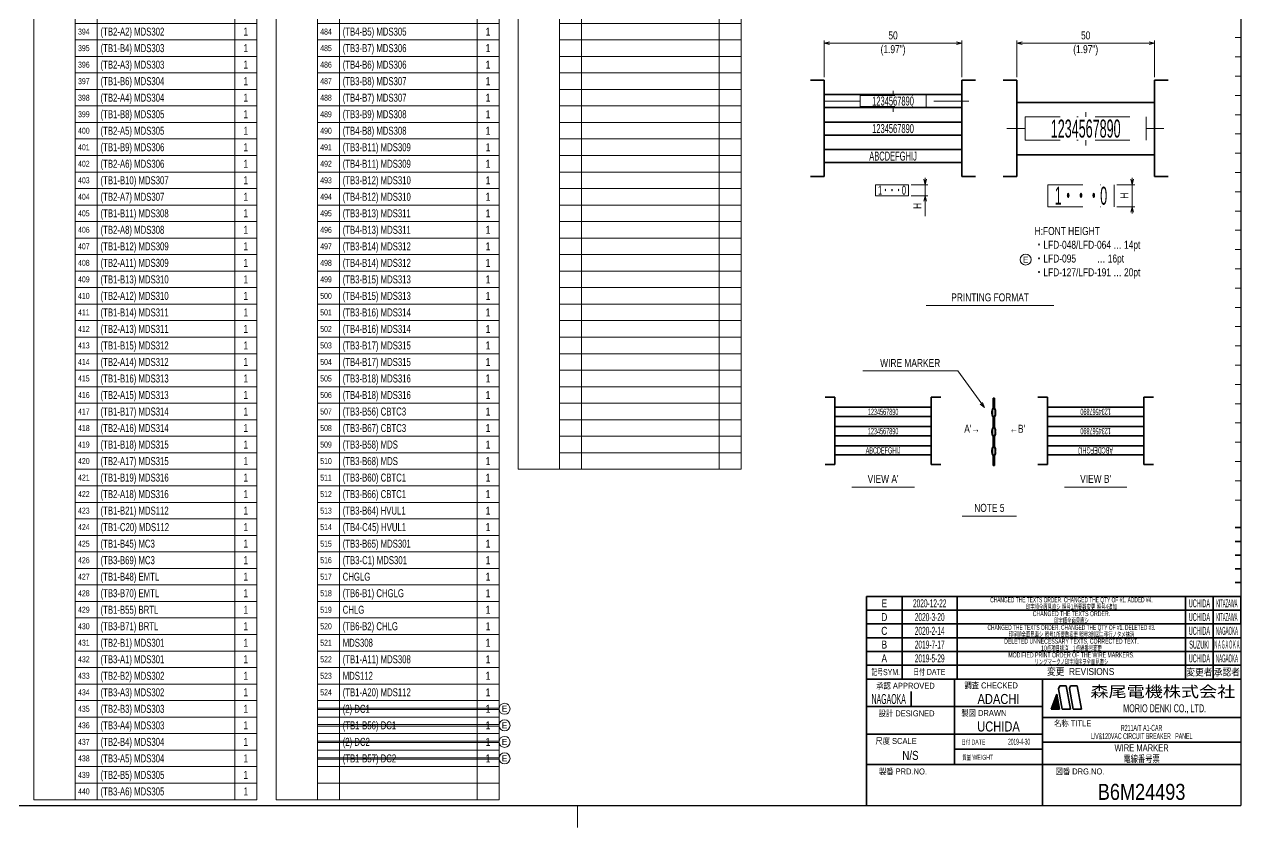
# Model space of a CAD drawing. Header units: millimetres. Extents: x 10 to 832, y 7 to 590.
# Drawn here: x 389.5 to 831.5, y 7 to 298.8 of the extents above; entities that cross this region are included whole.
import ezdxf
from ezdxf.enums import TextEntityAlignment as Align

# ---------------------------------------------------------------- set-up
doc = ezdxf.new("R2010")
doc.units = ezdxf.units.MM
doc.linetypes.add('DASHDOT', pattern=[25.3, 12.7, -6.3, 0, -6.3])
for name, color, linetype in [('GR1_01', 7, 'Continuous'), ('GR1_02', 7, 'Continuous'), ('GR1_03', 7, 'Continuous'), ('QTY', 7, 'Continuous'), ('図面枠B6M', 7, 'Continuous'), ('表題、部品表_01', 7, 'Continuous'), ('訂正記号', 7, 'Continuous')]:
    doc.layers.add(name, color=color, linetype=linetype)
doc.styles.add('HG丸ｺﾞｼｯｸM-PRO', font='')
doc.styles.get('HG丸ｺﾞｼｯｸM-PRO').set_extended_font_data('HG丸ｺﾞｼｯｸM-PRO')

# ---------------------------------------------------------------- blocks, each defined once
blk = doc.blocks.new('BLKF023')
at = {"layer": '図面枠B6M', "color": 2, "linetype": 'Continuous', "lineweight": 25}
for p in [(831.5, 584), (9.5, 15)]:
    blk.add_line(p, (831.5, 15), dxfattribs=at)
at = {"layer": '図面枠B6M', "color": 4, "linetype": 'Continuous', "lineweight": 13}
for p, q in [((829.5, 294), (831.5, 294)), ((829.5, 287), (831.5, 287)), ((829.5, 280), (831.5, 280)), ((829.5, 273), (831.5, 273)), ((829.5, 266), (831.5, 266)), ((829.5, 259), (831.5, 259)), ((829.5, 252), (831.5, 252)), ((829.5, 245), (831.5, 245)), ((829.5, 238), (831.5, 238)), ((829.5, 231), (831.5, 231)), ((829.5, 224), (831.5, 224)), ((829.5, 217), (831.5, 217)), ((829.5, 210), (831.5, 210)), ((829.5, 203), (831.5, 203)), ((829.5, 196), (831.5, 196)), ((829.5, 189), (831.5, 189)), ((829.5, 182), (831.5, 182)), ((829.5, 175), (831.5, 175)), ((829.5, 168), (831.5, 168)), ((829.5, 161), (831.5, 161)), ((829.5, 154), (831.5, 154)), ((829.5, 147), (831.5, 147)), ((829.5, 140), (831.5, 140)), ((829.5, 133), (831.5, 133)), ((829.5, 126), (831.5, 126)), ((590.5, 7), (590.5, 15))]:
    blk.add_line(p, q, dxfattribs=at)
at = {"layer": '図面枠B6M', "color": 3, "linetype": 'Continuous', "lineweight": 35}
for p, q in [((831.5, 116), (829.5, 116)), ((831.5, 111), (829.5, 111)), ((831.5, 106), (829.5, 106)), ((831.5, 101), (829.5, 101)), ((831.5, 96), (829.5, 96)), ((831.5, 91), (829.5, 91)), ((831.5, 86), (829.5, 86)), ((695.5, 81), (831.5, 81)), ((695.5, 81), (695.5, 15)), ((708.5, 81), (708.5, 61)), ((728.5, 61), (728.5, 81)), ((811.5, 81), (811.5, 61)), ((821.5, 81), (821.5, 61)), ((695.5, 76), (831.5, 76)), ((695.5, 71), (831.5, 71)), ((695.5, 66), (831.5, 66)), ((695.5, 61), (831.5, 61)), ((727.5, 61), (727.5, 30)), ((759.5, 61), (759.5, 15)), ((765.34, 57.4), (765.73, 58.5)), ((765.73, 58.5), (768.14, 58.5)), ((769.64, 50), (768.14, 58.5)), ((769.68, 58.5), (769.32, 57.51)), ((770.64, 50), (769.32, 57.51)), ((769.68, 58.5), (772.14, 58.5)), ((773.64, 50), (772.14, 58.5)), ((711.73, 56.5), (711.73, 51)), ((762.64, 50), (764.66, 55.55)), ((763.04, 51.08), (765.09, 53.13)), ((763.12, 51.3), (765.07, 53.25)), ((763.2, 51.53), (765.05, 53.37)), ((763.28, 51.75), (765.02, 53.49)), ((763.36, 51.97), (765, 53.61)), ((763.44, 52.19), (764.98, 53.73)), ((763.52, 52.42), (764.96, 53.86)), ((763.6, 52.64), (764.94, 53.98)), ((763.68, 52.86), (764.92, 54.1)), ((763.76, 53.08), (764.9, 54.22)), ((763.84, 53.31), (764.88, 54.34)), ((763.93, 53.53), (764.85, 54.46)), ((764.01, 53.75), (764.83, 54.58)), ((764.09, 53.97), (764.81, 54.7)), ((764.17, 54.19), (764.79, 54.82)), ((764.25, 54.42), (764.77, 54.94)), ((764.33, 54.64), (764.75, 55.06)), ((764.41, 54.86), (764.73, 55.18)), ((764.49, 55.08), (764.71, 55.3)), ((764.57, 55.31), (764.68, 55.42)), ((764.65, 55.53), (764.66, 55.54)), ((765.64, 50), (764.66, 55.55)), ((766.64, 50), (765.34, 57.4)), ((695.5, 51), (759.5, 51)), ((762.64, 50), (765.64, 50)), ((762.66, 50), (765.19, 52.53)), ((762.71, 50.19), (765.17, 52.65)), ((762.79, 50.41), (765.15, 52.77)), ((762.8, 50), (765.21, 52.41)), ((762.87, 50.64), (765.13, 52.89)), ((762.94, 50), (765.24, 52.29)), ((762.95, 50.86), (765.11, 53.01)), ((763.08, 50), (765.26, 52.17)), ((763.22, 50), (765.28, 52.05)), ((763.36, 50), (765.3, 51.93)), ((763.51, 50), (765.32, 51.81)), ((763.65, 50), (765.34, 51.69)), ((763.79, 50), (765.36, 51.57)), ((763.93, 50), (765.38, 51.45)), ((764.07, 50), (765.41, 51.33)), ((764.21, 50), (765.43, 51.21)), ((764.35, 50), (765.45, 51.09)), ((764.5, 50), (765.47, 50.97)), ((764.64, 50), (765.49, 50.85)), ((764.78, 50), (765.51, 50.73)), ((764.92, 50), (765.53, 50.61)), ((765.06, 50), (765.55, 50.49)), ((765.2, 50), (765.58, 50.37)), ((765.34, 50), (765.6, 50.25)), ((765.49, 50), (765.62, 50.13)), ((765.63, 50), (765.64, 50.01)), ((766.64, 50), (769.64, 50)), ((770.64, 50), (773.64, 50)), ((759.5, 47), (831.5, 47)), ((695.5, 41), (759.5, 41)), ((727.5, 35.5), (759.5, 35.5)), ((759.5, 38), (831.5, 38)), ((695.5, 30), (831.5, 30))]:
    blk.add_line(p, q, dxfattribs=at)
at = {"layer": '図面枠B6M', "color": 4, "linetype": 'Continuous', "lineweight": 13, "style": 'HG丸ｺﾞｼｯｸM-PRO'}
for s, height, width, p in [('記号SYM.', 2.182, 0.69227, (702.53, 63.49)), ('日付 DATE', 2.182, 0.692507, (718.37, 63.58)), ('変更  REVISIONS', 2.5455, 0.887352, (773.35, 63.72)), ('変更者', 2.545, 0.887717, (816.5, 63.5)), ('承認者', 2.545, 0.887717, (826.5, 63.5)), ('承認 APPROVED', 2.1818, 0.863151, (709.71, 58.54)), ('調査 CHECKED', 2.182, 0.863174, (740.84, 58.67)), ('設計 DESIGNED', 2.1818, 0.862613, (710.11, 48.51)), ('製図 DRAWN', 2.182, 0.863099, (738.2, 48.65)), ('名称 TITLE', 2.182, 0.862489, (770.47, 44.87)), ('尺度 SCALE', 2.182, 0.862581, (706.28, 38.49)), ('日付 DATE', 1.818, 0.618255, (734.38, 38.09)), ('質量 WEIGHT', 1.818, 0.618812, (735.96, 32.55)), ('製番 PRD.NO.', 2.182, 0.863299, (708.79, 27.41)), ('図番 DRG.NO.', 2.182, 0.863083, (773.12, 27.42))]:
    blk.add_text(s, height=height, dxfattribs=dict(at, width=width)).set_placement(p, align=Align.MIDDLE_CENTER)
at = {"layer": '図面枠B6M', "color": 2, "linetype": 'Continuous', "lineweight": 25, "style": 'HG丸ｺﾞｼｯｸM-PRO', "width": 1.206081}
blk.add_text('森尾電機株式会社', height=4, dxfattribs=at).set_placement((803.22, 56.43), align=Align.MIDDLE_CENTER)
at = {"layer": '図面枠B6M', "color": 3, "linetype": 'Continuous', "lineweight": 35, "style": 'HG丸ｺﾞｼｯｸM-PRO', "width": 0.652197}
blk.add_text('MORIO DENKI CO., LTD.', height=2.9091, dxfattribs=at).set_placement((803.88, 50.36), align=Align.MIDDLE_CENTER)
blk = doc.blocks.new('BLKF024')
at = {"layer": '図面枠B6M', "color": 3, "linetype": 'Continuous', "lineweight": 35, "style": 'HG丸ｺﾞｼｯｸM-PRO'}
for s, height, width, p in [('E', 2.91, 0.784871, (702, 88.5)), ('2020-12-22', 2.909, 0.488281, (718.5, 88.5)), ('CHANGED THE TEXTS ORDER. CHANGED THE QTY OF #1. ADDED #4.', 1.8182, 0.577628, (770, 89.75)), ('UCHIDA', 2.909, 0.415827, (816.5, 88.5)), ('D', 2.91, 0.784656, (702, 83.5)), ('2020-3-20', 2.909, 0.488281, (718.5, 83.5)), ('CHANGED THE TEXTS ORDER.', 1.8182, 0.618691, (770, 84.75)), ('UCHIDA', 2.909, 0.415827, (816.5, 83.5)), ('KITAZAWA', 2.909, 0.308644, (826.5, 83.5)), ('C', 2.91, 0.782198, (702, 78.5)), ('2020-2-14', 2.909, 0.488281, (718.5, 78.5)), ('CHANGED THE TEXTS ORDER. CHANGED THE QTY OF #1. DELETED #3.', 1.8182, 0.577751, (770, 79.75)), ('UCHIDA', 2.909, 0.415827, (816.5, 78.5)), ('NAGAOKA', 2.909, 0.334453, (826.5, 78.5)), ('DELETED UNNECESSARY TEXTS. CORRECTED TEXT.', 1.8182, 0.618816, (770, 74.75)), ('B', 2.91, 0.78204, (702, 73.5)), ('2019-7-17', 2.909, 0.488281, (718.5, 73.5)), ('SUZUKI', 2.909, 0.415549, (816.5, 73.5)), ('ＮＡＧＡＯＫＡ', 2.909, 0.333912, (826.5, 73.5)), ('A', 2.91, 0.782973, (702, 68.5)), ('2019-5-29', 2.909, 0.488281, (718.5, 68.5)), ('MODIFIED PRINT ORDER OF THE WIRE MARKERS.', 1.8182, 0.618637, (770, 69.75)), ('UCHIDA', 2.909, 0.415827, (816.5, 68.5)), ('NAGAOKA', 2.909, 0.334453, (826.5, 68.5)), ('NAGAOKA', 3.636, 0.414524, (703.61, 53.75)), ('ADACHI', 3.636, 0.830909, (743.5, 53.75)), ('UCHIDA', 3.636, 0.830691, (743.5, 43.75)), ('R211A/T A1-CAR', 2.1818, 0.521998, (795.5, 43.25)), ('L/V&120VAC CIRCUIT BREAKER\u3000PANEL', 2.1818, 0.522042, (795.5, 40.25)), ('2019-4-30', 2.182, 0.482367, (751, 38.25)), ('WIRE MARKER', 2.5455, 0.742381, (795.5, 36)), ('N/S', 3.273, 0.805664, (711.5, 33.25)), ('B6M24493', 5.818, 0.845653, (795.5, 20))]:
    blk.add_text(s, height=height, dxfattribs=dict(at, width=width)).set_placement(p, align=Align.MIDDLE_CENTER)
blk = doc.blocks.new('BLKF032')
at = {"layer": 'GR1_01', "color": 3, "linetype": 'Continuous', "lineweight": 13}
for p, q in [((569, 508.67), (569, 497.17)), ((569, 508.67), (569, 137.17)), ((650, 508.67), (569, 508.67)), ((584, 508.67), (584, 497.17)), ((592, 508.67), (592, 137.17)), ((642, 508.67), (642, 137.17)), ((650, 508.67), (650, 137.17)), ((650, 497.17), (569, 497.17)), ((584, 497.17), (584, 137.17)), ((584, 497.17), (650, 497.17)), ((584, 491.17), (650, 491.17)), ((584, 485.17), (650, 485.17)), ((584, 479.17), (650, 479.17)), ((584, 473.17), (650, 473.17)), ((584, 467.17), (650, 467.17)), ((584, 461.17), (650, 461.17)), ((584, 455.17), (650, 455.17)), ((584, 449.17), (650, 449.17)), ((584, 443.17), (650, 443.17)), ((584, 437.17), (650, 437.17)), ((584, 431.17), (650, 431.17)), ((584, 425.17), (650, 425.17)), ((584, 419.17), (650, 419.17)), ((584, 413.17), (650, 413.17)), ((584, 407.17), (650, 407.17)), ((584, 401.17), (650, 401.17)), ((584, 395.17), (650, 395.17)), ((584, 389.17), (650, 389.17)), ((584, 383.17), (650, 383.17)), ((584, 377.17), (650, 377.17)), ((584, 371.17), (650, 371.17)), ((584, 365.17), (650, 365.17)), ((584, 359.17), (650, 359.17)), ((584, 353.17), (650, 353.17)), ((584, 347.17), (650, 347.17)), ((584, 341.17), (650, 341.17)), ((584, 335.17), (650, 335.17)), ((584, 329.17), (650, 329.17)), ((584, 323.17), (650, 323.17)), ((584, 317.17), (650, 317.17)), ((584, 311.17), (650, 311.17)), ((584, 305.17), (650, 305.17)), ((584, 299.17), (650, 299.17)), ((584, 293.17), (650, 293.17)), ((584, 287.17), (650, 287.17)), ((584, 281.17), (650, 281.17)), ((584, 275.17), (650, 275.17)), ((584, 269.17), (650, 269.17)), ((584, 263.17), (650, 263.17)), ((584, 257.17), (650, 257.17)), ((584, 251.17), (650, 251.17)), ((584, 245.17), (650, 245.17)), ((584, 239.17), (650, 239.17)), ((584, 233.17), (650, 233.17)), ((584, 227.17), (650, 227.17)), ((584, 221.17), (650, 221.17)), ((584, 215.17), (650, 215.17)), ((584, 209.17), (650, 209.17)), ((584, 203.17), (650, 203.17)), ((584, 197.17), (650, 197.17)), ((584, 191.17), (650, 191.17)), ((584, 185.17), (650, 185.17)), ((584, 179.17), (650, 179.17)), ((584, 173.17), (650, 173.17)), ((584, 167.17), (650, 167.17)), ((584, 161.17), (650, 161.17)), ((584, 155.17), (650, 155.17)), ((584, 149.17), (650, 149.17)), ((584, 143.17), (650, 143.17)), ((569, 137.17), (650, 137.17))]:
    blk.add_line(p, q, dxfattribs=at)
at = {"layer": 'GR1_01', "color": 3, "linetype": 'Continuous', "lineweight": 13, "style": 'HG丸ｺﾞｼｯｸM-PRO'}
for s, height, width, p in [('電線種別', 2.182, 0.863284, (576.5, 505.8)), ('線番号', 2.182, 0.863284, (617, 504.7)), ('QTY', 2.182, 0.692704, (645.93, 502.78)), ('#', 2.18, 0.693196, (588.1, 502.18)), ('TEXT', 2.182, 0.863438, (617, 500.92))]:
    blk.add_text(s, height=height, dxfattribs=dict(at, width=width)).set_placement(p, align=Align.MIDDLE_CENTER)
for s, width, p in [('CLASS', 0.831675, (576.5, 498.55)), ('WIRE', 0.829808, (576.5, 501.05))]:
    blk.add_text(s, height=1.818, dxfattribs=dict(at, width=width)).set_placement(p, align=Align.BOTTOM_CENTER)
blk = doc.blocks.new('BLKF036')
at = {"layer": 'GR1_01', "color": 3, "linetype": 'Continuous', "lineweight": 13}
for p, q in [((393, 568.67), (393, 557.17)), ((393, 568.67), (393, 17.17)), ((474, 568.67), (393, 568.67)), ((408, 568.67), (408, 557.17)), ((416, 568.67), (416, 17.17)), ((466, 568.67), (466, 17.17)), ((474, 568.67), (474, 17.17)), ((474, 557.17), (393, 557.17)), ((408, 557.17), (408, 17.17)), ((408, 557.17), (474, 557.17)), ((408, 551.17), (474, 551.17)), ((408, 545.17), (474, 545.17)), ((408, 539.17), (474, 539.17)), ((408, 533.17), (474, 533.17)), ((408, 527.17), (474, 527.17)), ((408, 521.17), (474, 521.17)), ((408, 515.17), (474, 515.17)), ((408, 509.17), (474, 509.17)), ((408, 503.17), (474, 503.17)), ((408, 497.17), (474, 497.17)), ((408, 491.17), (474, 491.17)), ((408, 485.17), (474, 485.17)), ((408, 479.17), (474, 479.17)), ((408, 473.17), (474, 473.17)), ((408, 467.17), (474, 467.17)), ((408, 461.17), (474, 461.17)), ((408, 455.17), (474, 455.17)), ((408, 449.17), (474, 449.17)), ((408, 443.17), (474, 443.17)), ((408, 437.17), (474, 437.17)), ((408, 431.17), (474, 431.17)), ((408, 425.17), (474, 425.17)), ((408, 419.17), (474, 419.17)), ((408, 413.17), (474, 413.17)), ((408, 407.17), (474, 407.17)), ((408, 401.17), (474, 401.17)), ((408, 395.17), (474, 395.17)), ((408, 389.17), (474, 389.17)), ((408, 383.17), (474, 383.17)), ((408, 377.17), (474, 377.17)), ((408, 371.17), (474, 371.17)), ((408, 365.17), (474, 365.17)), ((408, 359.17), (474, 359.17)), ((408, 353.17), (474, 353.17)), ((408, 347.17), (474, 347.17)), ((408, 341.17), (474, 341.17)), ((408, 335.17), (474, 335.17)), ((408, 329.17), (474, 329.17)), ((408, 323.17), (474, 323.17)), ((408, 317.17), (474, 317.17)), ((408, 311.17), (474, 311.17)), ((408, 305.17), (474, 305.17)), ((408, 299.17), (474, 299.17)), ((408, 293.17), (474, 293.17)), ((408, 287.17), (474, 287.17)), ((408, 281.17), (474, 281.17)), ((408, 275.17), (474, 275.17)), ((408, 269.17), (474, 269.17)), ((408, 263.17), (474, 263.17)), ((408, 257.17), (474, 257.17)), ((408, 251.17), (474, 251.17)), ((408, 245.17), (474, 245.17)), ((408, 239.17), (474, 239.17)), ((408, 233.17), (474, 233.17)), ((408, 227.17), (474, 227.17)), ((408, 221.17), (474, 221.17)), ((408, 215.17), (474, 215.17)), ((408, 209.17), (474, 209.17)), ((408, 203.17), (474, 203.17)), ((408, 197.17), (474, 197.17)), ((408, 191.17), (474, 191.17)), ((408, 185.17), (474, 185.17)), ((408, 179.17), (474, 179.17)), ((408, 173.17), (474, 173.17)), ((408, 167.17), (474, 167.17)), ((408, 161.17), (474, 161.17)), ((408, 155.17), (474, 155.17)), ((408, 149.17), (474, 149.17)), ((408, 143.17), (474, 143.17)), ((408, 137.17), (474, 137.17)), ((408, 131.17), (474, 131.17)), ((408, 125.17), (474, 125.17)), ((408, 119.17), (474, 119.17)), ((408, 113.17), (474, 113.17)), ((408, 107.17), (474, 107.17)), ((408, 101.17), (474, 101.17)), ((408, 95.17), (474, 95.17)), ((408, 89.17), (474, 89.17)), ((408, 83.17), (474, 83.17)), ((408, 83.17), (474, 83.17)), ((408, 77.17), (474, 77.17)), ((408, 71.17), (474, 71.17)), ((408, 65.17), (474, 65.17)), ((408, 59.17), (474, 59.17)), ((408, 53.17), (474, 53.17)), ((408, 47.17), (474, 47.17)), ((408, 41.17), (474, 41.17)), ((408, 35.17), (474, 35.17)), ((408, 29.17), (474, 29.17)), ((408, 23.17), (474, 23.17)), ((393, 17.17), (474, 17.17))]:
    blk.add_line(p, q, dxfattribs=at)
at = {"layer": 'GR1_01', "color": 3, "linetype": 'Continuous', "lineweight": 13, "style": 'HG丸ｺﾞｼｯｸM-PRO'}
for s, height, width, p in [('電線種別', 2.182, 0.863284, (400.5, 565.8)), ('線番号', 2.182, 0.863284, (441, 564.7)), ('#', 2.18, 0.693196, (412.1, 562.18)), ('TEXT', 2.182, 0.863438, (441, 560.92)), ('QTY', 2.182, 0.692704, (469.93, 562.78))]:
    blk.add_text(s, height=height, dxfattribs=dict(at, width=width)).set_placement(p, align=Align.MIDDLE_CENTER)
for s, width, p in [('WIRE', 0.829808, (400.5, 561.05)), ('CLASS', 0.831675, (400.5, 558.55))]:
    blk.add_text(s, height=1.818, dxfattribs=dict(at, width=width)).set_placement(p, align=Align.BOTTOM_CENTER)
blk = doc.blocks.new('BLKF037')
at = {"layer": 'GR1_01', "color": 3, "linetype": 'Continuous', "lineweight": 13}
for p, q in [((481, 568.67), (481, 557.17)), ((481, 568.67), (481, 17.17)), ((562, 568.67), (481, 568.67)), ((496, 568.67), (496, 557.17)), ((504, 568.67), (504, 17.17)), ((554, 568.67), (554, 17.17)), ((562, 568.67), (562, 17.17)), ((562, 557.17), (481, 557.17)), ((496, 557.17), (496, 17.17)), ((496, 557.17), (562, 557.17)), ((496, 551.17), (562, 551.17)), ((496, 545.17), (562, 545.17)), ((496, 539.17), (562, 539.17)), ((496, 533.17), (562, 533.17)), ((496, 527.17), (562, 527.17)), ((496, 521.17), (562, 521.17)), ((496, 515.17), (562, 515.17)), ((496, 509.17), (562, 509.17)), ((496, 503.17), (562, 503.17)), ((496, 497.17), (562, 497.17)), ((496, 491.17), (562, 491.17)), ((496, 485.17), (562, 485.17)), ((496, 479.17), (562, 479.17)), ((496, 473.17), (562, 473.17)), ((496, 467.17), (562, 467.17)), ((496, 461.17), (562, 461.17)), ((496, 455.17), (562, 455.17)), ((496, 449.17), (562, 449.17)), ((496, 443.17), (562, 443.17)), ((496, 437.17), (562, 437.17)), ((496, 431.17), (562, 431.17)), ((496, 425.17), (562, 425.17)), ((496, 419.17), (562, 419.17)), ((496, 413.17), (562, 413.17)), ((496, 407.17), (562, 407.17)), ((496, 401.17), (562, 401.17)), ((496, 395.17), (562, 395.17)), ((496, 389.17), (562, 389.17)), ((496, 383.17), (562, 383.17)), ((496, 377.17), (562, 377.17)), ((496, 371.17), (562, 371.17)), ((496, 365.17), (562, 365.17)), ((496, 359.17), (562, 359.17)), ((496, 353.17), (562, 353.17)), ((496, 347.17), (562, 347.17)), ((496, 341.17), (562, 341.17)), ((496, 335.17), (562, 335.17)), ((496, 329.17), (562, 329.17)), ((496, 323.17), (562, 323.17)), ((496, 317.17), (562, 317.17)), ((496, 311.17), (562, 311.17)), ((496, 305.17), (562, 305.17)), ((496, 299.17), (562, 299.17)), ((496, 293.17), (562, 293.17)), ((496, 287.17), (562, 287.17)), ((496, 281.17), (562, 281.17)), ((496, 275.17), (562, 275.17)), ((496, 269.17), (562, 269.17)), ((496, 263.17), (562, 263.17)), ((496, 257.17), (562, 257.17)), ((496, 251.17), (562, 251.17)), ((496, 245.17), (562, 245.17)), ((496, 239.17), (562, 239.17)), ((496, 233.17), (562, 233.17)), ((496, 227.17), (562, 227.17)), ((496, 221.17), (562, 221.17)), ((496, 215.17), (562, 215.17)), ((496, 209.17), (562, 209.17)), ((496, 203.17), (562, 203.17)), ((496, 197.17), (562, 197.17)), ((496, 191.17), (562, 191.17)), ((496, 185.17), (562, 185.17)), ((496, 179.17), (562, 179.17)), ((496, 173.17), (562, 173.17)), ((496, 167.17), (562, 167.17)), ((496, 161.17), (562, 161.17)), ((496, 155.17), (562, 155.17)), ((496, 149.17), (562, 149.17)), ((496, 143.17), (562, 143.17)), ((496, 137.17), (562, 137.17)), ((496, 131.17), (562, 131.17)), ((496, 125.17), (562, 125.17)), ((496, 119.17), (562, 119.17)), ((496, 113.17), (562, 113.17)), ((496, 107.17), (562, 107.17)), ((496, 101.17), (562, 101.17)), ((496, 95.17), (562, 95.17)), ((496, 89.17), (562, 89.17)), ((496, 83.17), (562, 83.17)), ((496, 83.17), (562, 83.17)), ((496, 77.17), (562, 77.17)), ((496, 71.17), (562, 71.17)), ((496, 65.17), (562, 65.17)), ((496, 59.17), (562, 59.17)), ((496, 53.17), (562, 53.17)), ((496, 47.17), (562, 47.17)), ((496, 41.17), (562, 41.17)), ((496, 35.17), (562, 35.17)), ((496, 29.17), (562, 29.17)), ((496, 23.17), (562, 23.17)), ((481, 17.17), (562, 17.17))]:
    blk.add_line(p, q, dxfattribs=at)
at = {"layer": 'GR1_01', "color": 3, "linetype": 'Continuous', "lineweight": 13, "style": 'HG丸ｺﾞｼｯｸM-PRO'}
for s, height, width, p in [('電線種別', 2.182, 0.863284, (488.5, 565.8)), ('線番号', 2.182, 0.863284, (529, 564.7)), ('#', 2.18, 0.693196, (500.1, 562.18)), ('TEXT', 2.182, 0.863438, (529, 560.92)), ('QTY', 2.182, 0.692704, (557.93, 562.78))]:
    blk.add_text(s, height=height, dxfattribs=dict(at, width=width)).set_placement(p, align=Align.MIDDLE_CENTER)
for s, width, p in [('WIRE', 0.829808, (488.5, 561.05)), ('CLASS', 0.831675, (488.5, 558.55))]:
    blk.add_text(s, height=1.818, dxfattribs=dict(at, width=width)).set_placement(p, align=Align.BOTTOM_CENTER)
blk = doc.blocks.new('FXTIP_ARROW_S')
at = {"color": 0, "linetype": 'Continuous', "lineweight": -2}
for q in [(-1, 0), (-0.97, 0.26), (-0.97, -0.26)]:
    blk.add_line((0, 0), q, dxfattribs=at)
blk = doc.blocks.new('BLKF071')
at = {"layer": '図面枠B6M', "color": 3, "linetype": 'Continuous', "lineweight": 35}
for p, q in [((695.5, 86), (831.5, 86)), ((695.5, 86), (695.5, 81)), ((708.5, 86), (708.5, 81)), ((728.5, 86), (728.5, 81)), ((811.5, 86), (811.5, 81)), ((821.5, 86), (821.5, 81)), ((831.5, 86), (831.5, 81)), ((695.5, 81), (831.5, 81))]:
    blk.add_line(p, q, dxfattribs=at)
blk = doc.blocks.new('BLKF070')
at = {"layer": '図面枠B6M', "color": 3, "linetype": 'Continuous', "lineweight": 35}
blk.add_blockref('BLKF071', (0, 0), dxfattribs=at)
blk = doc.blocks.new('BLKF078')
at = {"layer": '訂正記号', "color": 4, "linetype": 'Continuous', "lineweight": 13}
blk.add_circle((564, 50.17), 2, dxfattribs=at)
at = {"layer": '訂正記号', "color": 4, "linetype": 'Continuous', "lineweight": 13, "style": 'HG丸ｺﾞｼｯｸM-PRO', "width": 1.04259}
blk.add_text('E', height=2.18, dxfattribs=at).set_placement((564, 50.17), align=Align.MIDDLE_CENTER)
blk = doc.blocks.new('BLKF079')
at = {"layer": '訂正記号', "color": 4, "linetype": 'Continuous', "lineweight": 13}
blk.add_circle((564, 44.17), 2, dxfattribs=at)
at = {"layer": '訂正記号', "color": 4, "linetype": 'Continuous', "lineweight": 13, "style": 'HG丸ｺﾞｼｯｸM-PRO', "width": 1.04259}
blk.add_text('E', height=2.18, dxfattribs=at).set_placement((564, 44.17), align=Align.MIDDLE_CENTER)
blk = doc.blocks.new('BLKF080')
at = {"layer": '訂正記号', "color": 4, "linetype": 'Continuous', "lineweight": 13}
blk.add_circle((564, 38.17), 2, dxfattribs=at)
at = {"layer": '訂正記号', "color": 4, "linetype": 'Continuous', "lineweight": 13, "style": 'HG丸ｺﾞｼｯｸM-PRO', "width": 1.04259}
blk.add_text('E', height=2.18, dxfattribs=at).set_placement((564, 38.17), align=Align.MIDDLE_CENTER)
blk = doc.blocks.new('BLKF081')
at = {"layer": '訂正記号', "color": 4, "linetype": 'Continuous', "lineweight": 13}
blk.add_circle((564, 32.17), 2, dxfattribs=at)
at = {"layer": '訂正記号', "color": 4, "linetype": 'Continuous', "lineweight": 13, "style": 'HG丸ｺﾞｼｯｸM-PRO', "width": 1.04259}
blk.add_text('E', height=2.18, dxfattribs=at).set_placement((564, 32.17), align=Align.MIDDLE_CENTER)
blk = doc.blocks.new('BLKF089')
at = {"layer": '図面枠B6M', "color": 3, "linetype": 'Continuous', "lineweight": 35}
for p, q in [((695.5, 91), (831.5, 91)), ((695.5, 91), (695.5, 86)), ((708.5, 91), (708.5, 86)), ((728.5, 91), (728.5, 86)), ((811.5, 91), (811.5, 86)), ((821.5, 91), (821.5, 86)), ((831.5, 91), (831.5, 86)), ((695.5, 86), (831.5, 86))]:
    blk.add_line(p, q, dxfattribs=at)
blk = doc.blocks.new('BLKF088')
at = {"layer": '図面枠B6M', "color": 3, "linetype": 'Continuous', "lineweight": 35}
blk.add_blockref('BLKF089', (0, 0), dxfattribs=at)
blk = doc.blocks.new('FXTIP_ARROW_E')
at = {"color": 0, "linetype": 'Continuous', "lineweight": -2}
for q in [(-1, 0), (-0.97, 0.26), (-0.97, -0.26)]:
    blk.add_line((0, 0), q, dxfattribs=at)
blk = doc.blocks.new('BLKF090')
at = {"layer": '訂正記号', "color": 4, "linetype": 'Continuous', "lineweight": 13}
blk.add_circle((753.35, 213.36), 2, dxfattribs=at)
at = {"layer": '訂正記号', "color": 4, "linetype": 'Continuous', "lineweight": 13, "style": 'HG丸ｺﾞｼｯｸM-PRO', "width": 1.04259}
blk.add_text('E', height=2.18, dxfattribs=at).set_placement((753.35, 213.36), align=Align.MIDDLE_CENTER)

msp = doc.modelspace()

# ---------------------------------------------------------------- linework, layer by layer
at = {"layer": '表題、部品表_01', "color": 4, "linetype": 'Continuous', "lineweight": 13}
for p, q in [((680.18, 279.57), (680.18, 292.97)), ((680.18, 291.97), (730.18, 291.97)), ((730.18, 279.57), (730.18, 292.97)), ((750.18, 279.57), (750.18, 292.97)), ((750.18, 291.97), (800.18, 291.97)), ((800.18, 279.57), (800.18, 292.97)), ((711.8, 240.57), (717.87, 240.57)), ((716.87, 240.57), (716.87, 243.07)), ((716.87, 236.57), (716.87, 240.57)), ((786.47, 240.57), (793.07, 240.57)), ((792.07, 240.57), (792.07, 243.07)), ((792.07, 232.57), (792.07, 240.57)), ((711.8, 236.57), (717.87, 236.57)), ((716.87, 229.13), (716.87, 236.57)), ((786.47, 232.57), (793.07, 232.57)), ((792.07, 230.07), (792.07, 232.57)), ((717.25, 196.63), (763.65, 196.63)), ((728.7, 172.97), (694.14, 172.97)), ((738.44, 159.63), (728.7, 172.97)), ((690.21, 130.71), (712.93, 130.71)), ((767.43, 130.71), (790.15, 130.71)), ((730.3, 120.17), (750.06, 120.17))]:
    msp.add_line(p, q, dxfattribs=at)
at = {"layer": '表題、部品表_01', "color": 3, "linetype": 'Continuous', "lineweight": 35}
for p, q in [((675.18, 278.57), (680.18, 278.57)), ((680.18, 278.57), (680.18, 243.57)), ((730.18, 243.57), (730.18, 278.57)), ((730.18, 278.57), (735.18, 278.57)), ((745.18, 278.57), (750.18, 278.57)), ((750.18, 278.57), (750.18, 243.57)), ((800.18, 243.57), (800.18, 278.57)), ((800.18, 278.57), (805.18, 278.57)), ((680.18, 273.32), (730.18, 273.32)), ((750.18, 270.47), (800.18, 270.47)), ((680.18, 268.57), (730.18, 268.57)), ((680.18, 263.32), (730.18, 263.32)), ((680.18, 258.57), (730.18, 258.57)), ((680.18, 253.32), (730.18, 253.32)), ((680.18, 248.57), (730.18, 248.57)), ((750.18, 251.42), (800.18, 251.42)), ((675.18, 243.57), (680.18, 243.57)), ((730.18, 243.57), (735.18, 243.57)), ((745.18, 243.57), (750.18, 243.57)), ((800.18, 243.57), (805.18, 243.57)), ((680.57, 163.38), (684.07, 163.38)), ((684.07, 163.38), (684.07, 138.88)), ((684.07, 159.7), (719.07, 159.7)), ((719.07, 138.88), (719.07, 163.38)), ((719.07, 163.38), (722.57, 163.38)), ((741.59, 163.04), (741.99, 163.04)), ((741.59, 159.45), (741.59, 163.04)), ((741.79, 163.04), (741.79, 159.51)), ((741.99, 159.45), (741.99, 163.04)), ((757.79, 163.38), (761.29, 163.38)), ((761.29, 163.38), (761.29, 138.88)), ((761.29, 159.7), (796.29, 159.7)), ((796.29, 138.88), (796.29, 163.38)), ((796.29, 163.38), (799.79, 163.38)), ((684.07, 156.38), (719.07, 156.38)), ((741.59, 152.45), (741.59, 156.1)), ((741.79, 156.04), (741.79, 152.51)), ((741.99, 152.45), (741.99, 156.1)), ((761.29, 156.38), (796.29, 156.38)), ((684.07, 152.7), (719.07, 152.7)), ((761.29, 152.7), (796.29, 152.7)), ((684.07, 149.38), (719.07, 149.38)), ((741.59, 145.45), (741.59, 149.1)), ((741.79, 149.04), (741.79, 145.51)), ((741.99, 145.45), (741.99, 149.1)), ((761.29, 149.38), (796.29, 149.38)), ((684.07, 145.7), (719.07, 145.7)), ((684.07, 142.38), (719.07, 142.38)), ((741.59, 138.54), (741.59, 142.1)), ((741.79, 142.04), (741.79, 138.54)), ((741.99, 138.54), (741.99, 142.1)), ((761.29, 145.7), (796.29, 145.7)), ((761.29, 142.38), (796.29, 142.38)), ((680.57, 138.88), (684.07, 138.88)), ((719.07, 138.88), (722.57, 138.88)), ((741.59, 138.54), (741.99, 138.54)), ((757.79, 138.88), (761.29, 138.88)), ((796.29, 138.88), (799.79, 138.88))]:
    msp.add_line(p, q, dxfattribs=at)
at = {"layer": '表題、部品表_01', "color": 4, "linetype": 'DASHDOT', "lineweight": 13}
for p, q in [((705.18, 274.69), (705.18, 272.95)), ((693.18, 270.95), (678.11, 270.95)), ((693.18, 268.95), (693.18, 272.95)), ((693.18, 272.95), (717.18, 272.95)), ((717.18, 268.95), (717.18, 272.95)), ((732.7, 270.95), (717.18, 270.95)), ((693.18, 268.95), (717.18, 268.95)), ((705.18, 268.95), (705.18, 267.06)), ((753.18, 256.7), (753.18, 265.2)), ((753.18, 265.2), (797.18, 265.2)), ((775.18, 266.94), (775.18, 265.2)), ((797.18, 256.7), (797.18, 265.2)), ((753.18, 260.95), (746.54, 260.95)), ((803.54, 260.95), (797.18, 260.95)), ((753.18, 256.7), (797.18, 256.7)), ((775.18, 256.7), (775.18, 254.81)), ((698.8, 236.57), (698.8, 240.57)), ((698.8, 240.57), (710.8, 240.57)), ((710.8, 236.57), (710.8, 240.57)), ((761.47, 232.57), (761.47, 240.57)), ((761.47, 240.57), (785.47, 240.57)), ((785.47, 232.57), (785.47, 240.57)), ((698.8, 236.57), (710.8, 236.57)), ((761.47, 232.57), (785.47, 232.57))]:
    msp.add_line(p, q, dxfattribs=at)
at = {"layer": '表題、部品表_01', "color": 3, "linetype": 'Continuous', "lineweight": 35}
for centre in [(741.79, 157.77), (741.79, 150.77), (741.79, 143.77)]:
    msp.add_ellipse(centre, major_axis=(0, 1.57), ratio=0.324324, dxfattribs=at)
for points in [[(741.79, 159.51), (741.76, 159.51), (741.73, 159.51), (741.7, 159.5), (741.67, 159.49), (741.64, 159.48), (741.62, 159.46), (741.56, 159.43), (741.52, 159.39), (741.47, 159.34), (741.43, 159.29), (741.4, 159.23), (741.36, 159.16), (741.33, 159.09), (741.3, 159.02), (741.27, 158.93), (741.22, 158.77), (741.18, 158.57), (741.15, 158.37), (741.14, 158.27), (741.13, 158.17), (741.12, 158.07), (741.12, 157.97), (741.12, 157.87), (741.12, 157.77), (741.12, 157.68), (741.12, 157.58), (741.12, 157.48), (741.13, 157.38), (741.14, 157.27), (741.15, 157.17), (741.18, 156.97), (741.22, 156.78), (741.27, 156.61), (741.3, 156.53), (741.33, 156.45), (741.36, 156.39), (741.4, 156.32), (741.43, 156.26), (741.47, 156.21), (741.52, 156.16), (741.56, 156.12), (741.62, 156.08), (741.64, 156.07), (741.67, 156.06), (741.7, 156.05), (741.73, 156.04), (741.76, 156.04), (741.79, 156.04), (741.82, 156.04), (741.85, 156.04), (741.88, 156.05), (741.91, 156.06), (741.94, 156.07), (741.97, 156.08), (742.02, 156.12), (742.07, 156.16), (742.11, 156.21), (742.15, 156.26), (742.19, 156.32), (742.22, 156.39), (742.25, 156.45), (742.28, 156.53), (742.31, 156.61), (742.36, 156.78), (742.4, 156.97), (742.43, 157.17), (742.44, 157.27), (742.45, 157.38), (742.46, 157.48), (742.46, 157.58), (742.47, 157.68), (742.47, 157.77), (742.47, 157.87), (742.46, 157.97), (742.46, 158.07), (742.45, 158.17), (742.44, 158.27), (742.43, 158.37), (742.4, 158.57), (742.36, 158.77), (742.31, 158.93), (742.28, 159.02), (742.25, 159.09), (742.22, 159.16), (742.19, 159.23), (742.15, 159.29), (742.11, 159.34), (742.07, 159.39), (742.02, 159.43), (741.97, 159.46), (741.94, 159.48), (741.91, 159.49), (741.88, 159.5), (741.85, 159.51), (741.82, 159.51), (741.79, 159.51)], [(741.79, 152.51), (741.76, 152.51), (741.73, 152.51), (741.7, 152.5), (741.67, 152.49), (741.64, 152.48), (741.62, 152.46), (741.56, 152.43), (741.52, 152.39), (741.47, 152.34), (741.43, 152.29), (741.4, 152.23), (741.36, 152.16), (741.33, 152.09), (741.3, 152.02), (741.27, 151.93), (741.22, 151.77), (741.18, 151.57), (741.15, 151.37), (741.14, 151.27), (741.13, 151.17), (741.12, 151.07), (741.12, 150.97), (741.12, 150.87), (741.12, 150.77), (741.12, 150.68), (741.12, 150.58), (741.12, 150.48), (741.13, 150.38), (741.14, 150.27), (741.15, 150.17), (741.18, 149.97), (741.22, 149.78), (741.27, 149.61), (741.3, 149.53), (741.33, 149.45), (741.36, 149.39), (741.4, 149.32), (741.43, 149.26), (741.47, 149.21), (741.52, 149.16), (741.56, 149.12), (741.62, 149.08), (741.64, 149.07), (741.67, 149.06), (741.7, 149.05), (741.73, 149.04), (741.76, 149.04), (741.79, 149.04), (741.82, 149.04), (741.85, 149.04), (741.88, 149.05), (741.91, 149.06), (741.94, 149.07), (741.97, 149.08), (742.02, 149.12), (742.07, 149.16), (742.11, 149.21), (742.15, 149.26), (742.19, 149.32), (742.22, 149.39), (742.25, 149.45), (742.28, 149.53), (742.31, 149.61), (742.36, 149.78), (742.4, 149.97), (742.43, 150.17), (742.44, 150.27), (742.45, 150.38), (742.46, 150.48), (742.46, 150.58), (742.47, 150.68), (742.47, 150.77), (742.47, 150.87), (742.46, 150.97), (742.46, 151.07), (742.45, 151.17), (742.44, 151.27), (742.43, 151.37), (742.4, 151.57), (742.36, 151.77), (742.31, 151.93), (742.28, 152.02), (742.25, 152.09), (742.22, 152.16), (742.19, 152.23), (742.15, 152.29), (742.11, 152.34), (742.07, 152.39), (742.02, 152.43), (741.97, 152.46), (741.94, 152.48), (741.91, 152.49), (741.88, 152.5), (741.85, 152.51), (741.82, 152.51), (741.79, 152.51)], [(741.79, 145.51), (741.76, 145.51), (741.73, 145.51), (741.7, 145.5), (741.67, 145.49), (741.64, 145.48), (741.62, 145.46), (741.56, 145.43), (741.52, 145.39), (741.47, 145.34), (741.43, 145.29), (741.4, 145.23), (741.36, 145.16), (741.33, 145.09), (741.3, 145.02), (741.27, 144.93), (741.22, 144.77), (741.18, 144.57), (741.15, 144.37), (741.14, 144.27), (741.13, 144.17), (741.12, 144.07), (741.12, 143.97), (741.12, 143.87), (741.12, 143.77), (741.12, 143.68), (741.12, 143.58), (741.12, 143.48), (741.13, 143.38), (741.14, 143.27), (741.15, 143.17), (741.18, 142.97), (741.22, 142.78), (741.27, 142.61), (741.3, 142.53), (741.33, 142.45), (741.36, 142.39), (741.4, 142.32), (741.43, 142.26), (741.47, 142.21), (741.52, 142.16), (741.56, 142.12), (741.62, 142.08), (741.64, 142.07), (741.67, 142.06), (741.7, 142.05), (741.73, 142.04), (741.76, 142.04), (741.79, 142.04), (741.82, 142.04), (741.85, 142.04), (741.88, 142.05), (741.91, 142.06), (741.94, 142.07), (741.97, 142.08), (742.02, 142.12), (742.07, 142.16), (742.11, 142.21), (742.15, 142.26), (742.19, 142.32), (742.22, 142.39), (742.25, 142.45), (742.28, 142.53), (742.31, 142.61), (742.36, 142.78), (742.4, 142.97), (742.43, 143.17), (742.44, 143.27), (742.45, 143.38), (742.46, 143.48), (742.46, 143.58), (742.47, 143.68), (742.47, 143.77), (742.47, 143.87), (742.46, 143.97), (742.46, 144.07), (742.45, 144.17), (742.44, 144.27), (742.43, 144.37), (742.4, 144.57), (742.36, 144.77), (742.31, 144.93), (742.28, 145.02), (742.25, 145.09), (742.22, 145.16), (742.19, 145.23), (742.15, 145.29), (742.11, 145.34), (742.07, 145.39), (742.02, 145.43), (741.97, 145.46), (741.94, 145.48), (741.91, 145.49), (741.88, 145.5), (741.85, 145.51), (741.82, 145.51), (741.79, 145.51)]]:
    msp.add_open_spline(points, degree=3, knots=[0, 0, 0, 0, 0.015625, 0.015625, 0.015625, 0.03125, 0.03125, 0.03125, 0.0625, 0.0625, 0.0625, 0.09375, 0.09375, 0.09375, 0.125, 0.125, 0.125, 0.1875, 0.1875, 0.1875, 0.21875, 0.21875, 0.21875, 0.25, 0.25, 0.25, 0.28125, 0.28125, 0.28125, 0.3125, 0.3125, 0.3125, 0.375, 0.375, 0.375, 0.40625, 0.40625, 0.40625, 0.4375, 0.4375, 0.4375, 0.46875, 0.46875, 0.46875, 0.484375, 0.484375, 0.484375, 0.5, 0.5, 0.5, 0.515625, 0.515625, 0.515625, 0.53125, 0.53125, 0.53125, 0.5625, 0.5625, 0.5625, 0.59375, 0.59375, 0.59375, 0.625, 0.625, 0.625, 0.6875, 0.6875, 0.6875, 0.71875, 0.71875, 0.71875, 0.75, 0.75, 0.75, 0.78125, 0.78125, 0.78125, 0.8125, 0.8125, 0.8125, 0.875, 0.875, 0.875, 0.90625, 0.90625, 0.90625, 0.9375, 0.9375, 0.9375, 0.96875, 0.96875, 0.96875, 0.984375, 0.984375, 0.984375, 1, 1, 1, 1], dxfattribs=at)
at = {"layer": '訂正記号', "color": 4, "linetype": 'Continuous', "lineweight": 13}
for p, q in [((496, 50.42), (562, 50.42)), ((496, 49.92), (562, 49.92)), ((496, 44.42), (562, 44.42)), ((496, 43.92), (562, 43.92)), ((496, 38.42), (562, 38.42)), ((496, 37.92), (562, 37.92)), ((496, 32.42), (562, 32.42)), ((496, 31.92), (562, 31.92))]:
    msp.add_line(p, q, dxfattribs=at)

# ---------------------------------------------------------------- block references
at = {"layer": 'GR1_01', "color": 3, "linetype": 'Continuous', "lineweight": 13}
for name in ['BLKF036', 'BLKF037', 'BLKF032']:
    msp.add_blockref(name, (0, 0), dxfattribs=at)
at = {"layer": '図面枠B6M', "color": 4, "linetype": 'Continuous', "lineweight": 13}
msp.add_blockref('BLKF023', (0, 0), dxfattribs=at)
at = {"layer": '図面枠B6M', "color": 3, "linetype": 'Continuous', "lineweight": 35}
for name in ['BLKF088', 'BLKF024', 'BLKF070']:
    msp.add_blockref(name, (0, 0), dxfattribs=at)
at = {"layer": '表題、部品表_01', "color": 4, "linetype": 'Continuous', "lineweight": 13, "xscale": 2, "yscale": 2}
for name, p, rotation in [('FXTIP_ARROW_S', (680.18, 291.97), 180), ('FXTIP_ARROW_E', (730.18, 291.97), 360), ('FXTIP_ARROW_S', (750.18, 291.97), 180), ('FXTIP_ARROW_E', (800.18, 291.97), 360), ('FXTIP_ARROW_S', (716.87, 240.57), 270), ('FXTIP_ARROW_S', (792.07, 240.57), 270), ('FXTIP_ARROW_E', (716.87, 236.57), 90), ('FXTIP_ARROW_E', (792.07, 232.57), 90), ('FXTIP_ARROW_S', (738.44, 159.63), 306.1266302811082)]:
    msp.add_blockref(name, p, dxfattribs=dict(at, rotation=rotation))
at = {"layer": '訂正記号', "color": 4, "linetype": 'Continuous', "lineweight": 13}
for name in ['BLKF090', 'BLKF078', 'BLKF079', 'BLKF080', 'BLKF081']:
    msp.add_blockref(name, (0, 0), dxfattribs=at)

# ---------------------------------------------------------------- texts
at = {"layer": 'GR1_02', "color": 3, "linetype": 'Continuous', "lineweight": 9, "style": 'HG丸ｺﾞｼｯｸM-PRO', "width": 0.784542}
for p in [(470, 296.17), (558, 296.17), (470, 290.17), (558, 290.17), (470, 284.17), (558, 284.17), (470, 278.17), (558, 278.17), (470, 272.17), (558, 272.17), (470, 266.17), (558, 266.17), (470, 260.17), (558, 260.17), (470, 254.17), (558, 254.17), (470, 248.17), (558, 248.17), (470, 242.17), (558, 242.17), (470, 236.17), (558, 236.17), (470, 230.17), (558, 230.17), (470, 224.17), (558, 224.17), (470, 218.17), (558, 218.17), (470, 212.17), (558, 212.17), (470, 206.17), (558, 206.17), (470, 200.17), (558, 200.17), (470, 194.17), (558, 194.17), (470, 188.17), (558, 188.17), (470, 182.17), (558, 182.17), (470, 176.17), (558, 176.17), (470, 170.17), (558, 170.17), (470, 164.17), (558, 164.17), (470, 158.17), (558, 158.17), (470, 152.17), (558, 152.17), (470, 146.17), (558, 146.17), (470, 140.17), (558, 140.17), (470, 134.17), (558, 134.17), (470, 128.17), (558, 128.17), (470, 122.17), (558, 122.17), (470, 116.17), (558, 116.17), (470, 110.17), (558, 110.17), (470, 104.17), (558, 104.17), (470, 98.17), (558, 98.17), (470, 92.17), (558, 92.17), (470, 86.17), (558, 86.17), (470, 80.17), (558, 80.17), (470, 74.17), (558, 74.17), (470, 68.17), (558, 68.17), (470, 62.17), (558, 62.17), (470, 56.17), (558, 56.17), (470, 50.17), (470, 44.17), (470, 38.17), (470, 32.17), (470, 26.17), (470, 20.17)]:
    msp.add_text('1', height=2.91, dxfattribs=at).set_placement(p, align=Align.MIDDLE_CENTER)
at = {"layer": 'GR1_03', "color": 3, "linetype": 'Continuous', "lineweight": 9, "style": 'HG丸ｺﾞｼｯｸM-PRO', "width": 0.691275}
for s, p in [('394', (409.03, 296.17)), ('484', (497.03, 296.17)), ('395', (409.03, 290.17)), ('485', (497.03, 290.17)), ('396', (409.03, 284.17)), ('486', (497.03, 284.17)), ('397', (409.03, 278.17)), ('487', (497.03, 278.17)), ('398', (409.03, 272.17)), ('488', (497.03, 272.17)), ('399', (409.03, 266.17)), ('489', (497.03, 266.17)), ('400', (409.03, 260.17)), ('490', (497.03, 260.17)), ('401', (409.03, 254.17)), ('491', (497.03, 254.17)), ('402', (409.03, 248.17)), ('492', (497.03, 248.17)), ('403', (409.03, 242.17)), ('493', (497.03, 242.17)), ('404', (409.03, 236.17)), ('494', (497.03, 236.17)), ('405', (409.03, 230.17)), ('495', (497.03, 230.17)), ('406', (409.03, 224.17)), ('496', (497.03, 224.17)), ('407', (409.03, 218.17)), ('497', (497.03, 218.17)), ('408', (409.03, 212.17)), ('498', (497.03, 212.17)), ('409', (409.03, 206.17)), ('499', (497.03, 206.17)), ('410', (409.03, 200.17)), ('500', (497.03, 200.17)), ('411', (409.03, 194.17)), ('501', (497.03, 194.17)), ('412', (409.03, 188.17)), ('502', (497.03, 188.17)), ('413', (409.03, 182.17)), ('503', (497.03, 182.17)), ('414', (409.03, 176.17)), ('504', (497.03, 176.17)), ('415', (409.03, 170.17)), ('505', (497.03, 170.17)), ('416', (409.03, 164.17)), ('506', (497.03, 164.17)), ('417', (409.03, 158.17)), ('507', (497.03, 158.17)), ('418', (409.03, 152.17)), ('508', (497.03, 152.17)), ('419', (409.03, 146.17)), ('509', (497.03, 146.17)), ('420', (409.03, 140.17)), ('510', (497.03, 140.17)), ('421', (409.03, 134.17)), ('511', (497.03, 134.17)), ('422', (409.03, 128.17)), ('512', (497.03, 128.17)), ('423', (409.03, 122.17)), ('513', (497.03, 122.17)), ('424', (409.03, 116.17)), ('514', (497.03, 116.17)), ('425', (409.03, 110.17)), ('515', (497.03, 110.17)), ('426', (409.03, 104.17)), ('516', (497.03, 104.17)), ('427', (409.03, 98.17)), ('517', (497.03, 98.17)), ('428', (409.03, 92.17)), ('518', (497.03, 92.17)), ('429', (409.03, 86.17)), ('519', (497.03, 86.17)), ('430', (409.03, 80.17)), ('520', (497.03, 80.17)), ('431', (409.03, 74.17)), ('521', (497.03, 74.17)), ('432', (409.03, 68.17)), ('522', (497.03, 68.17)), ('433', (409.03, 62.17)), ('523', (497.03, 62.17)), ('434', (409.03, 56.17)), ('524', (497.03, 56.17)), ('435', (409.03, 50.17)), ('436', (409.03, 44.17)), ('437', (409.03, 38.17)), ('438', (409.03, 32.17)), ('439', (409.03, 26.17)), ('440', (409.03, 20.17))]:
    msp.add_text(s, height=2.182, dxfattribs=at).set_placement(p, align=Align.MIDDLE_LEFT)
at = {"layer": 'QTY', "color": 7, "linetype": 'Continuous', "lineweight": 35, "style": 'HG丸ｺﾞｼｯｸM-PRO'}
for s, height, width, p in [('(TB2-A2) MDS302', 2.9091, 0.724426, (417.2, 296.17)), ('(TB4-B5) MDS305', 2.9091, 0.724782, (505.2, 296.17)), ('(TB1-B4) MDS303', 2.9091, 0.724782, (417.2, 290.17)), ('(TB3-B7) MDS306', 2.9091, 0.724782, (505.2, 290.17)), ('(TB2-A3) MDS303', 2.9091, 0.724426, (417.2, 284.17)), ('(TB4-B6) MDS306', 2.9091, 0.724782, (505.2, 284.17)), ('(TB1-B6) MDS304', 2.9091, 0.724782, (417.2, 278.17)), ('(TB3-B8) MDS307', 2.9091, 0.724782, (505.2, 278.17)), ('(TB2-A4) MDS304', 2.9091, 0.724426, (417.2, 272.17)), ('(TB4-B7) MDS307', 2.9091, 0.724782, (505.2, 272.17)), ('(TB1-B8) MDS305', 2.9091, 0.724782, (417.2, 266.17)), ('(TB3-B9) MDS308', 2.9091, 0.724782, (505.2, 266.17)), ('(TB2-A5) MDS305', 2.9091, 0.724426, (417.2, 260.17)), ('(TB4-B8) MDS308', 2.9091, 0.724782, (505.2, 260.17)), ('(TB1-B9) MDS306', 2.9091, 0.724782, (417.2, 254.17)), ('(TB3-B11) MDS309', 2.9091, 0.724741, (505.2, 254.17)), ('(TB2-A6) MDS306', 2.9091, 0.724426, (417.2, 248.17)), ('(TB4-B11) MDS309', 2.9091, 0.724741, (505.2, 248.17)), ('(TB1-B10) MDS307', 2.9091, 0.724741, (417.2, 242.17)), ('(TB3-B12) MDS310', 2.9091, 0.724741, (505.2, 242.17)), ('(TB2-A7) MDS307', 2.9091, 0.724426, (417.2, 236.17)), ('(TB4-B12) MDS310', 2.9091, 0.724741, (505.2, 236.17)), ('(TB1-B11) MDS308', 2.9091, 0.724741, (417.2, 230.17)), ('(TB3-B13) MDS311', 2.9091, 0.724741, (505.2, 230.17)), ('(TB2-A8) MDS308', 2.9091, 0.724426, (417.2, 224.17)), ('(TB4-B13) MDS311', 2.9091, 0.724741, (505.2, 224.17)), ('(TB1-B12) MDS309', 2.9091, 0.724741, (417.2, 218.17)), ('(TB3-B14) MDS312', 2.9091, 0.724741, (505.2, 218.17)), ('(TB2-A11) MDS309', 2.9091, 0.72441, (417.2, 212.17)), ('(TB4-B14) MDS312', 2.9091, 0.724741, (505.2, 212.17)), ('(TB1-B13) MDS310', 2.9091, 0.724741, (417.2, 206.17)), ('(TB3-B15) MDS313', 2.9091, 0.724741, (505.2, 206.17)), ('(TB2-A12) MDS310', 2.9091, 0.72441, (417.2, 200.17)), ('(TB4-B15) MDS313', 2.9091, 0.724741, (505.2, 200.17)), ('(TB1-B14) MDS311', 2.9091, 0.724741, (417.2, 194.17)), ('(TB3-B16) MDS314', 2.9091, 0.724741, (505.2, 194.17)), ('(TB2-A13) MDS311', 2.9091, 0.72441, (417.2, 188.17)), ('(TB4-B16) MDS314', 2.9091, 0.724741, (505.2, 188.17)), ('(TB1-B15) MDS312', 2.9091, 0.724741, (417.2, 182.17)), ('(TB3-B17) MDS315', 2.9091, 0.724741, (505.2, 182.17)), ('(TB2-A14) MDS312', 2.9091, 0.72441, (417.2, 176.17)), ('(TB4-B17) MDS315', 2.9091, 0.724741, (505.2, 176.17)), ('(TB1-B16) MDS313', 2.9091, 0.724741, (417.2, 170.17)), ('(TB3-B18) MDS316', 2.9091, 0.724741, (505.2, 170.17)), ('(TB2-A15) MDS313', 2.9091, 0.72441, (417.2, 164.17)), ('(TB4-B18) MDS316', 2.9091, 0.724741, (505.2, 164.17)), ('(TB1-B17) MDS314', 2.9091, 0.724741, (417.2, 158.17)), ('(TB3-B56) CBTC3', 2.9091, 0.725025, (505.2, 158.17)), ('(TB2-A16) MDS314', 2.9091, 0.72441, (417.2, 152.17)), ('(TB3-B67) CBTC3', 2.9091, 0.725025, (505.2, 152.17)), ('(TB1-B18) MDS315', 2.9091, 0.724741, (417.2, 146.17)), ('(TB3-B58) MDS', 2.9091, 0.724886, (505.2, 146.17)), ('(TB2-A17) MDS315', 2.9091, 0.72441, (417.2, 140.17)), ('(TB3-B68) MDS', 2.9091, 0.724886, (505.2, 140.17)), ('(TB1-B19) MDS316', 2.9091, 0.724741, (417.2, 134.17)), ('(TB3-B60) CBTC1', 2.9091, 0.725025, (505.2, 134.17)), ('(TB2-A18) MDS316', 2.9091, 0.72441, (417.2, 128.17)), ('(TB3-B66) CBTC1', 2.9091, 0.725025, (505.2, 128.17)), ('(TB1-B21) MDS112', 2.9091, 0.724741, (417.2, 122.17)), ('(TB3-B64) HVUL1', 2.9091, 0.725164, (505.2, 122.17)), ('(TB1-C20) MDS112', 2.9091, 0.724539, (417.2, 116.17)), ('(TB4-C45) HVUL1', 2.9091, 0.724943, (505.2, 116.17)), ('(TB1-B45) MC3', 2.9091, 0.724886, (417.2, 110.17)), ('(TB3-B65) MDS301', 2.9091, 0.724741, (505.2, 110.17)), ('(TB3-B69) MC3', 2.9091, 0.724886, (417.2, 104.17)), ('(TB3-C1) MDS301', 2.9091, 0.724564, (505.2, 104.17)), ('(TB1-B48) EMTL', 2.9091, 0.724894, (417.2, 98.17)), ('CHGLG', 2.909, 0.725035, (505.2, 98.17)), ('(TB3-B70) EMTL', 2.9091, 0.724894, (417.2, 92.17)), ('(TB6-B1) CHGLG', 2.9091, 0.725115, (505.2, 92.17)), ('(TB1-B55) BRTL', 2.9091, 0.725178, (417.2, 86.17)), ('CHLG', 2.909, 0.725144, (505.2, 86.17)), ('(TB3-B71) BRTL', 2.9091, 0.725178, (417.2, 80.17)), ('(TB6-B2) CHLG', 2.9091, 0.725164, (505.2, 80.17)), ('(TB2-B1) MDS301', 2.9091, 0.724782, (417.2, 74.17)), ('MDS308', 2.909, 0.724339, (505.2, 74.17)), ('(TB3-A1) MDS301', 2.9091, 0.724426, (417.2, 68.17)), ('(TB1-A11) MDS308', 2.9091, 0.72441, (505.2, 68.17)), ('(TB2-B2) MDS302', 2.9091, 0.724782, (417.2, 62.17)), ('MDS112', 2.909, 0.724339, (505.2, 62.17)), ('(TB3-A3) MDS302', 2.9091, 0.724426, (417.2, 56.17)), ('(TB1-A20) MDS112', 2.9091, 0.72441, (505.2, 56.17)), ('(TB2-B3) MDS303', 2.9091, 0.724782, (417.2, 50.17)), ('(TB3-A4) MDS303', 2.9091, 0.724426, (417.2, 44.17)), ('(TB2-B4) MDS304', 2.9091, 0.724782, (417.2, 38.17)), ('(TB3-A5) MDS304', 2.9091, 0.724426, (417.2, 32.17)), ('(TB2-B5) MDS305', 2.9091, 0.724782, (417.2, 26.17)), ('(TB3-A6) MDS305', 2.9091, 0.724426, (417.2, 20.17))]:
    msp.add_text(s, height=height, dxfattribs=dict(at, width=width)).set_placement(p, align=Align.MIDDLE_LEFT)
at = {"layer": '図面枠B6M', "color": 3, "linetype": 'Continuous', "lineweight": 35, "style": 'HG丸ｺﾞｼｯｸM-PRO'}
for s, height, width, p in [('印字順全面見直シ 照号1所要数変更 照号4追加', 1.8182, 0.618846, (770, 87.25)), ('KITAZAWA', 2.909, 0.308644, (826.5, 88.5)), ('印字順全面見直シ', 1.818, 0.618958, (770, 82.25)), ('印字順全面見直シ 照号1所要数変更 照号3別図ニ移行ノタメ抹消', 1.8182, 0.618877, (770, 77.25)), ('10点項目抹消\u30001点線番号変更', 1.8182, 0.619114, (770, 72.25)), ('リングマークノ印字順序ヲ全面見直シ', 1.8182, 0.618958, (770, 67.25)), ('電線番号票', 2.545, 0.741121, (795.5, 32))]:
    msp.add_text(s, height=height, dxfattribs=dict(at, width=width)).set_placement(p, align=Align.MIDDLE_CENTER)
at = {"layer": '表題、部品表_01', "color": 3, "linetype": 'Continuous', "lineweight": 35, "style": 'HG丸ｺﾞｼｯｸM-PRO'}
for s, height, rotation, width, p in [('50', 2.909, 0, 0.784542, (705.18, 292.47)), ('50', 2.909, 0, 0.784542, (775.18, 292.47)), ('(1.97")', 2.909, 0, 0.784118, (705.18, 287.47)), ('(1.97")', 2.909, 0, 0.784118, (775.18, 287.47)), ('H', 2.91, 90, 0.781614, (791.57, 236.57)), ('H', 2.91, 90, 0.781614, (716.37, 232.85)), ('WIRE MARKER', 2.9091, 360, 0.782797, (711.42, 173.47))]:
    msp.add_text(s, height=height, rotation=rotation, dxfattribs=dict(at, width=width)).set_placement(p, align=Align.BOTTOM_CENTER)
for s, height, width, p in [('1234567890', 3.273, 0.521199, (705.18, 270.95)), ('1234567890', 3.273, 0.521199, (705.18, 260.95)), ('1234567890', 6.545, 0.521199, (775.18, 260.95)), ('ABCDEFGHIJ', 3.273, 0.522165, (705.18, 250.95)), ('1・・・0', 3.273, 0.521219, (704.8, 238.57)), ('1・・・0', 6.545, 0.521219, (773.47, 236.57)), ('PRINTING FORMAT', 2.9091, 0.782854, (740.45, 199.63)), ('1234567890', 2.291, 0.521199, (701.57, 158.04)), ('1234567890', 2.291, 0.521199, (701.57, 151.04)), ("A'→", 2.909, 0.782823, (733.88, 151.91)), ("←B'", 2.909, 0.782461, (750.37, 151.91)), ('ABCDEFGHIJ', 2.291, 0.522165, (701.57, 144.04)), ("VIEW A'", 2.909, 0.78383, (701.57, 133.71)), ("VIEW B'", 2.909, 0.783668, (778.79, 133.71)), ('NOTE 5', 2.909, 0.784001, (740.18, 123.17))]:
    msp.add_text(s, height=height, dxfattribs=dict(at, width=width)).set_placement(p, align=Align.MIDDLE_CENTER)
for s, width, p in [('H:FONT HEIGHT', 0.783234, (756.62, 223.74)), ('・LFD-048/LFD-064 … 14pt', 0.7834, (756.62, 218.74)), ('・LFD-095         … 16pt', 0.783739, (756.62, 213.74)), ('・LFD-127/LFD-191 … 20pt', 0.7834, (756.62, 208.74))]:
    msp.add_text(s, height=2.9091, dxfattribs=dict(at, width=width)).set_placement(p, align=Align.MIDDLE_LEFT)
for s, width, p in [('1234567890', 0.521199, (778.79, 158.04)), ('1234567890', 0.521199, (778.79, 151.04)), ('ABCDEFGHIJ', 0.522165, (778.79, 144.04))]:
    msp.add_text(s, height=2.291, rotation=180, dxfattribs=dict(at, width=width)).set_placement(p, align=Align.MIDDLE_CENTER)
at = {"layer": '訂正記号', "color": 7, "linetype": 'Continuous', "lineweight": 35, "style": 'HG丸ｺﾞｼｯｸM-PRO'}
for s, height, width, p in [('(2) DC1', 2.909, 0.724381, (505.2, 50.17)), ('(TB1-B56) DC1', 2.9091, 0.724846, (505.2, 44.17)), ('(2) DC2', 2.909, 0.724381, (505.2, 38.17)), ('(TB1-B57) DC2', 2.9091, 0.724846, (505.2, 32.17))]:
    msp.add_text(s, height=height, dxfattribs=dict(at, width=width)).set_placement(p, align=Align.MIDDLE_LEFT)
at = {"layer": '訂正記号', "color": 3, "linetype": 'Continuous', "lineweight": 9, "style": 'HG丸ｺﾞｼｯｸM-PRO', "width": 0.784542}
for p in [(558, 50.17), (558, 44.17), (558, 38.17), (558, 32.17)]:
    msp.add_text('1', height=2.91, dxfattribs=at).set_placement(p, align=Align.MIDDLE_CENTER)

doc.saveas('drawing.dxf')
